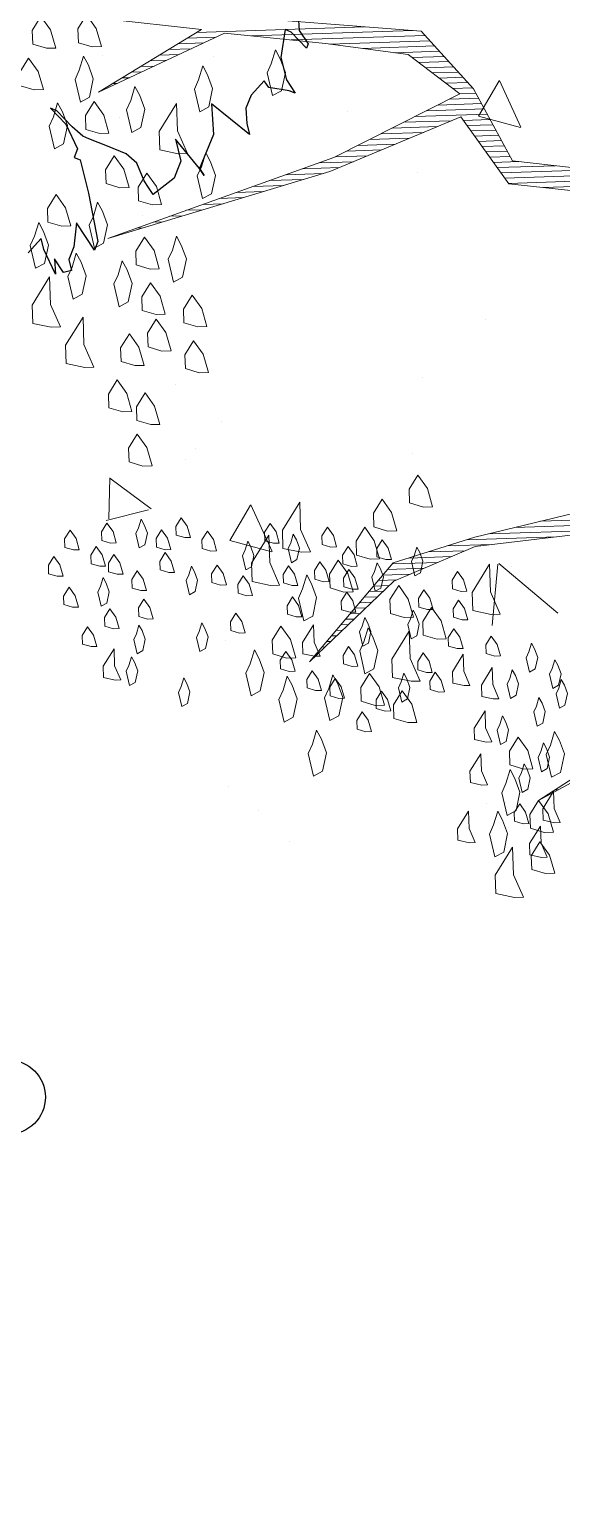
# Model space of a CAD drawing. Header units: millimetres. Extents: x 111 to 1506, y 14 to 566.
# Drawn here: x 243.521 to 244.21, y 188.426 to 190.313 of the extents above; entities that cross this region are included whole.
import ezdxf

# ---------------------------------------------------------------- set-up
doc = ezdxf.new("R2010")
doc.units = ezdxf.units.MM
doc.layers.add('ARBOLES', color=78, linetype='Continuous', lineweight=5)
doc.layers.add('G', color=254, linetype='Continuous', lineweight=5)
doc.layers.add('fer', color=8, linetype='Continuous')
doc.layers.add('FURN', color=253, linetype='Continuous')

# ---------------------------------------------------------------- blocks, each defined once
blk = doc.blocks.new('*X16')
at = {"color": 0}
for p, q in [((16.6062, 16.82), (16.9188, 16.82)), ((16.5531, 16.79), (16.5956, 16.79)), ((16.5708, 16.8), (16.6189, 16.8)), ((16.5885, 16.81), (16.6422, 16.81)), ((16.7083, 16.81), (17.0088, 16.81)), ((16.7816, 16.8), (17.0309, 16.8)), ((16.8532, 16.79), (17.0394, 16.79)), ((16.5178, 16.77), (16.5489, 16.77)), ((16.5355, 16.78), (16.5722, 16.78)), ((16.9132, 16.78), (17.0478, 16.78)), ((16.9732, 16.77), (17.0563, 16.77)), ((16.4647, 16.74), (16.4789, 16.74)), ((16.4824, 16.75), (16.5022, 16.75)), ((16.5001, 16.76), (16.5256, 16.76)), ((17.0054, 16.76), (17.0647, 16.76)), ((17.0177, 16.75), (17.0732, 16.75)), ((17.0299, 16.74), (17.0817, 16.74)), ((16.4293, 16.72), (16.4322, 16.72)), ((16.447, 16.73), (16.4556, 16.73)), ((17.0421, 16.73), (17.0901, 16.73)), ((17.0543, 16.72), (17.0986, 16.72)), ((17.0665, 16.71), (17.1071, 16.71)), ((17.0788, 16.7), (17.1155, 16.7)), ((17.091, 16.69), (17.1213, 16.69)), ((17.0288, 16.66), (17.1363, 16.66)), ((17.0504, 16.67), (17.1313, 16.67)), ((17.0719, 16.68), (17.1263, 16.68)), ((16.9642, 16.63), (17.0477, 16.63)), ((16.9858, 16.64), (17.0741, 16.64)), ((17.0073, 16.65), (17.1413, 16.65)), ((17.0964, 16.64), (17.1463, 16.64)), ((17.1031, 16.63), (17.1513, 16.63)), ((16.8996, 16.6), (16.9686, 16.6)), ((16.9211, 16.61), (16.995, 16.61)), ((16.9427, 16.62), (17.0214, 16.62)), ((17.1097, 16.62), (17.1563, 16.62)), ((17.1164, 16.61), (17.1613, 16.61)), ((17.1231, 16.6), (17.1663, 16.6)), ((16.8565, 16.58), (16.9159, 16.58)), ((16.8781, 16.59), (16.9423, 16.59)), ((17.1297, 16.59), (17.1713, 16.59)), ((17.1364, 16.58), (17.1763, 16.58)), ((16.764, 16.55), (16.8332, 16.55)), ((16.7953, 16.56), (16.8632, 16.56)), ((16.8265, 16.57), (16.8895, 16.57)), ((17.1431, 16.57), (17.1813, 16.57)), ((17.1497, 16.56), (17.1971, 16.56)), ((17.1564, 16.55), (17.2651, 16.55)), ((16.6703, 16.52), (16.7201, 16.52)), ((16.7015, 16.53), (16.7578, 16.53)), ((16.7328, 16.54), (16.7955, 16.54)), ((17.163, 16.54), (17.3331, 16.54)), ((17.1697, 16.53), (17.401, 16.53)), ((17.1764, 16.52), (17.469, 16.52)), ((16.6078, 16.5), (16.6447, 16.5)), ((16.639, 16.51), (16.6824, 16.51)), ((17.2412, 16.51), (17.7938, 16.51)), ((16.514, 16.47), (16.5317, 16.47)), ((16.5453, 16.48), (16.5693, 16.48)), ((16.5765, 16.49), (16.607, 16.49)), ((16.4515, 16.45), (16.4563, 16.45)), ((16.4828, 16.46), (16.494, 16.46)), ((17.1189, 15.87), (17.3117, 15.87)), ((17.1669, 15.88), (17.3397, 15.88)), ((17.2149, 15.89), (17.3677, 15.89)), ((17.0041, 15.84), (17.0729, 15.84)), ((17.0401, 15.85), (17.1235, 15.85)), ((17.0761, 15.86), (17.2435, 15.86)), ((16.9371, 15.82), (17.0215, 15.82)), ((16.9681, 15.83), (17.0472, 15.83)), ((16.91, 15.79), (16.9444, 15.79)), ((16.919, 15.8), (16.9701, 15.8)), ((16.9281, 15.81), (16.9958, 15.81)), ((16.8829, 15.76), (16.9077, 15.76)), ((16.8919, 15.77), (16.9189, 15.77)), ((16.9009, 15.78), (16.9301, 15.78)), ((16.8648, 15.74), (16.8853, 15.74)), ((16.8738, 15.75), (16.8965, 15.75)), ((16.8376, 15.71), (16.8518, 15.71)), ((16.8467, 15.72), (16.863, 15.72)), ((16.8557, 15.73), (16.8742, 15.73)), ((16.8105, 15.68), (16.8183, 15.68)), ((16.8195, 15.69), (16.8295, 15.69)), ((16.8286, 15.7), (16.8406, 15.7)), ((16.7833, 15.65), (16.7848, 15.65)), ((16.7924, 15.66), (16.7959, 15.66)), ((16.8014, 15.67), (16.8071, 15.67)), ((17.2087, 15.38), (17.2117, 15.38)), ((17.2254, 15.39), (17.2317, 15.39))]:
    blk.add_line(p, q, dxfattribs=at)
blk = doc.blocks.new('E1E')
at = {"layer": 'ARBOLES', "ltscale": 0.2}
for p, q in [((96.0598, 59.5667), (96.0598, 59.5667)), ((96.122, 59.5391), (96.122, 59.5391)), ((96.1796, 59.5223), (96.1796, 59.5223)), ((95.7699, 59.3841), (95.7699, 59.3841)), ((95.7975, 59.3971), (95.7975, 59.3971)), ((96.2691, 59.314), (96.2691, 59.314)), ((95.857, 59.2206), (95.857, 59.2206)), ((96.5118, 59.2106), (96.4571, 59.1706)), ((96.5318, 59.147), (96.5092, 59.2067)), ((96.3122, 59.1036), (96.2542, 59.1583)), ((96.3217, 59.1674), (96.2544, 59.159)), ((96.3128, 59.1041), (96.322, 59.1672)), ((96.5311, 59.1477), (96.4538, 59.1674)), ((95.9214, 59.0448), (95.8936, 59.1364)), ((95.92, 59.0432), (95.8063, 59.0804)), ((96.4334, 59.0761), (96.4334, 59.0761)), ((95.9008, 59.0394), (95.9008, 59.0394)), ((95.9924, 59.0443), (95.9924, 59.0443)), ((96.4248, 59.0542), (96.4248, 59.0542)), ((96.4042, 59.0005), (96.4042, 59.0005)), ((96.4916, 58.9742), (96.4916, 58.9742)), ((96.1089, 58.9342), (96.1089, 58.9342)), ((96.1395, 58.8197), (96.1395, 58.8197)), ((96.6386, 58.7496), (96.6386, 58.7496)), ((96.0816, 58.6988), (96.0816, 58.6988)), ((96.7277, 58.6218), (96.7277, 58.6218)), ((96.7897, 58.5418), (96.7897, 58.5418)), ((96.2657, 58.527), (96.2657, 58.527)), ((96.4032, 58.4799), (96.4032, 58.4799)), ((96.6289, 58.4788), (96.6289, 58.4788)), ((96.2114, 58.4099), (96.1441, 58.4015)), ((96.2025, 58.3466), (96.2117, 58.4097)), ((96.2019, 58.3461), (96.1439, 58.4008))]:
    blk.add_line(p, q, dxfattribs=at)
for points in [[(95.7024, 59.5158), (95.7313, 59.5209), (95.7429, 59.4949), (95.7343, 59.4442), (95.7169, 59.4833), (95.6894, 59.51)], [(95.6714, 59.463), (95.6938, 59.4652), (95.7025, 59.4457), (95.6981, 59.4204), (95.6764, 59.4341), (95.6584, 59.4572)], [(95.7748, 59.4233), (95.7755, 59.4392), (95.7545, 59.4688), (95.7444, 59.4565), (95.7495, 59.4276), (95.7647, 59.411), (95.7769, 59.4009)], [(95.7992, 59.463), (95.8172, 59.4662), (95.8245, 59.4499), (95.8191, 59.4183), (95.8082, 59.4427), (95.791, 59.4594)], [(96.0834, 59.4127), (96.0842, 59.4286), (96.0632, 59.4582), (96.0531, 59.4459), (96.0581, 59.417), (96.0733, 59.4004), (96.0856, 59.3903)], [(95.6867, 59.4421), (95.7048, 59.4453), (95.712, 59.4291), (95.7066, 59.3974), (95.6957, 59.4218), (95.6786, 59.4385)], [(96.3065, 59.4064), (96.307, 59.4164), (96.2939, 59.4349), (96.2876, 59.4272), (96.2907, 59.4091), (96.3002, 59.3988), (96.3079, 59.3924)], [(96.3942, 59.4065), (96.3946, 59.4164), (96.3815, 59.435), (96.3752, 59.4273), (96.3784, 59.4092), (96.3879, 59.3988), (96.3956, 59.3925)], [(96.4055, 59.4359), (96.4235, 59.439), (96.4308, 59.4228), (96.4254, 59.3912), (96.4145, 59.4155), (96.3973, 59.4323)], [(95.6974, 59.4045), (95.7198, 59.4066), (95.7285, 59.3871), (95.7242, 59.3618), (95.7025, 59.3755), (95.6844, 59.3987)], [(95.7328, 59.4042), (95.7468, 59.4056), (95.7522, 59.3934), (95.7495, 59.3776), (95.736, 59.3862), (95.7247, 59.4006)], [(96.4597, 59.4016), (96.4737, 59.4029), (96.4791, 59.3907), (96.4764, 59.3749), (96.4629, 59.3835), (96.4516, 59.398)], [(95.6881, 59.3843), (95.7062, 59.3875), (95.7134, 59.3712), (95.708, 59.3396), (95.6971, 59.364), (95.68, 59.3807)], [(95.7813, 59.3561), (95.782, 59.372), (95.761, 59.4016), (95.7509, 59.3893), (95.756, 59.3604), (95.7712, 59.3438), (95.7835, 59.3337)], [(96.1572, 59.352), (96.1579, 59.3679), (96.1369, 59.3975), (96.1268, 59.3852), (96.1319, 59.3563), (96.1471, 59.3397), (96.1594, 59.3296)], [(96.4019, 59.3564), (96.4024, 59.3663), (96.3892, 59.3848), (96.3829, 59.3771), (96.3861, 59.3591), (96.3956, 59.3487), (96.4033, 59.3424)], [(95.7654, 59.3311), (95.7658, 59.341), (95.7527, 59.3595), (95.7464, 59.3518), (95.7496, 59.3338), (95.7591, 59.3234), (95.7667, 59.3171)], [(95.815, 59.3727), (95.8331, 59.3758), (95.8404, 59.3596), (95.835, 59.328), (95.8241, 59.3523), (95.8069, 59.369)], [(96.0138, 59.3638), (96.0278, 59.3651), (96.0333, 59.3529), (96.0306, 59.3371), (96.017, 59.3457), (96.0057, 59.3601)], [(96.0922, 59.323), (96.0929, 59.3389), (96.0719, 59.3686), (96.0618, 59.3563), (96.0669, 59.3274), (96.0821, 59.3107), (96.0944, 59.3006)], [(96.2201, 59.3333), (96.2208, 59.3492), (96.1999, 59.3788), (96.1897, 59.3665), (96.1948, 59.3376), (96.21, 59.321), (96.2223, 59.3108)], [(96.438, 59.3627), (96.452, 59.3641), (96.4575, 59.3519), (96.4548, 59.3361), (96.4412, 59.3446), (96.4299, 59.3591)], [(96.1101, 59.3336), (96.1241, 59.3349), (96.1295, 59.3227), (96.1268, 59.3069), (96.1133, 59.3155), (96.1019, 59.3299)], [(96.3125, 59.3165), (96.3129, 59.3265), (96.2998, 59.345), (96.2935, 59.3373), (96.2967, 59.3192), (96.3062, 59.3089), (96.3138, 59.3025)], [(96.4815, 59.309), (96.4819, 59.3189), (96.4688, 59.3374), (96.4625, 59.3297), (96.4656, 59.3117), (96.4751, 59.3013), (96.4828, 59.295)], [(96.5094, 59.3555), (96.5234, 59.3569), (96.5289, 59.3447), (96.5262, 59.3289), (96.5126, 59.3375), (96.5013, 59.3519)], [(95.7394, 59.2751), (95.7402, 59.291), (95.7192, 59.3206), (95.7091, 59.3083), (95.7141, 59.2794), (95.7293, 59.2628), (95.7416, 59.2527)], [(95.7496, 59.2899), (95.75, 59.2999), (95.7369, 59.3184), (95.7306, 59.3107), (95.7338, 59.2926), (95.7433, 59.2823), (95.751, 59.2759)], [(95.764, 59.325), (95.7864, 59.3272), (95.7951, 59.3077), (95.7908, 59.2824), (95.7691, 59.2961), (95.751, 59.3192)], [(95.9584, 59.3258), (95.9809, 59.328), (95.9895, 59.3085), (95.9852, 59.2832), (95.9635, 59.2969), (95.9454, 59.3201)], [(95.998, 59.3226), (96.0121, 59.324), (96.0175, 59.3118), (96.0148, 59.296), (96.0012, 59.3046), (95.9899, 59.319)], [(96.0156, 59.3201), (96.038, 59.3223), (96.0467, 59.3028), (96.0423, 59.2775), (96.0206, 59.2912), (96.0025, 59.3143)], [(96.0721, 59.3313), (96.0861, 59.3326), (96.0916, 59.3205), (96.0889, 59.3046), (96.0753, 59.3132), (96.064, 59.3277)], [(96.1593, 59.3214), (96.1733, 59.3228), (96.1788, 59.3106), (96.1761, 59.2948), (96.1625, 59.3033), (96.1512, 59.3178)], [(96.3947, 59.3288), (96.4087, 59.3302), (96.4141, 59.318), (96.4114, 59.3022), (96.3979, 59.3107), (96.3866, 59.3252)], [(96.5497, 59.3199), (96.5637, 59.3212), (96.5691, 59.309), (96.5664, 59.2932), (96.5528, 59.3018), (96.5415, 59.3162)], [(95.8246, 59.2746), (95.825, 59.2846), (95.8119, 59.3031), (95.8056, 59.2954), (95.8088, 59.2773), (95.8183, 59.267), (95.826, 59.2606)], [(95.8341, 59.3081), (95.8521, 59.3112), (95.8594, 59.295), (95.854, 59.2634), (95.8431, 59.2878), (95.8259, 59.3045)], [(95.9918, 59.2711), (95.9922, 59.2811), (95.9791, 59.2996), (95.9728, 59.2919), (95.9759, 59.2738), (95.9854, 59.2635), (95.9931, 59.2571)], [(96.171, 59.3036), (96.1934, 59.3058), (96.2021, 59.2863), (96.1978, 59.261), (96.1761, 59.2747), (96.158, 59.2978)], [(96.2538, 59.2953), (96.2678, 59.2966), (96.2732, 59.2844), (96.2705, 59.2686), (96.2569, 59.2772), (96.2456, 59.2916)], [(96.4209, 59.2918), (96.4349, 59.2931), (96.4404, 59.2809), (96.4377, 59.2651), (96.4241, 59.2737), (96.4128, 59.2881)], [(95.978, 59.2644), (96.0069, 59.2695), (96.0185, 59.2435), (96.0099, 59.1929), (95.9925, 59.2319), (95.965, 59.2586)], [(96.0691, 59.2348), (96.0698, 59.2507), (96.0488, 59.2804), (96.0387, 59.2681), (96.0438, 59.2392), (96.059, 59.2225), (96.0713, 59.2124)], [(96.0717, 59.2775), (96.0857, 59.2789), (96.0912, 59.2667), (96.0885, 59.2509), (96.0749, 59.2594), (96.0636, 59.2739)], [(96.1318, 59.2848), (96.1499, 59.288), (96.1571, 59.2717), (96.1517, 59.2401), (96.1408, 59.2645), (96.1237, 59.2812)], [(96.3609, 59.2407), (96.3613, 59.2506), (96.3482, 59.2691), (96.3419, 59.2614), (96.3451, 59.2434), (96.3546, 59.233), (96.3622, 59.2267)], [(96.4643, 59.2819), (96.4783, 59.2832), (96.4837, 59.271), (96.481, 59.2552), (96.4675, 59.2638), (96.4562, 59.2782)], [(96.4941, 59.2805), (96.5081, 59.2819), (96.5136, 59.2697), (96.5109, 59.2539), (96.4973, 59.2625), (96.486, 59.2769)], [(96.5416, 59.2724), (96.5556, 59.2738), (96.561, 59.2616), (96.5583, 59.2458), (96.5447, 59.2544), (96.5334, 59.2688)], [(95.7826, 59.2267), (95.7831, 59.2367), (95.77, 59.2552), (95.7636, 59.2475), (95.7668, 59.2294), (95.7763, 59.219), (95.784, 59.2127)], [(95.849, 59.2417), (95.8671, 59.2448), (95.8743, 59.2286), (95.8689, 59.197), (95.8581, 59.2213), (95.8409, 59.2381)], [(95.9317, 59.2639), (95.9457, 59.2652), (95.9511, 59.253), (95.9484, 59.2372), (95.9349, 59.2458), (95.9236, 59.2602)], [(95.9606, 59.2427), (95.9746, 59.244), (95.98, 59.2318), (95.9773, 59.216), (95.9638, 59.2246), (95.9525, 59.239)], [(96.3911, 59.2493), (96.4051, 59.2506), (96.4106, 59.2385), (96.4079, 59.2226), (96.3943, 59.2312), (96.383, 59.2457)], [(95.8373, 59.2024), (95.8377, 59.2123), (95.8246, 59.2308), (95.8183, 59.2231), (95.8215, 59.2051), (95.831, 59.1947), (95.8387, 59.1884)], [(95.8987, 59.2394), (95.9168, 59.2426), (95.924, 59.2264), (95.9186, 59.1947), (95.9078, 59.2191), (95.8906, 59.2358)], [(96.0808, 59.2134), (96.0812, 59.2233), (96.0681, 59.2418), (96.0618, 59.2341), (96.065, 59.2161), (96.0745, 59.2057), (96.0822, 59.1994)], [(96.1884, 59.1944), (96.1891, 59.2103), (96.1681, 59.24), (96.158, 59.2277), (96.1631, 59.1988), (96.1783, 59.1821), (96.1906, 59.172)], [(96.1815, 59.2387), (96.1955, 59.2401), (96.201, 59.2279), (96.1983, 59.2121), (96.1847, 59.2207), (96.1734, 59.2351)], [(96.2651, 59.237), (96.2791, 59.2384), (96.2845, 59.2262), (96.2818, 59.2104), (96.2683, 59.2189), (96.257, 59.2334)], [(96.3089, 59.237), (96.3229, 59.2384), (96.3284, 59.2262), (96.3257, 59.2104), (96.3121, 59.219), (96.3008, 59.2334)], [(96.4607, 59.2023), (96.4612, 59.2123), (96.4481, 59.2308), (96.4418, 59.2231), (96.4449, 59.205), (96.4544, 59.1947), (96.4621, 59.1883)], [(96.4923, 59.2408), (96.5063, 59.2421), (96.5118, 59.2299), (96.5091, 59.2141), (96.4955, 59.2227), (96.4842, 59.2371)], [(95.761, 59.1879), (95.7614, 59.1978), (95.7483, 59.2163), (95.742, 59.2086), (95.7452, 59.1906), (95.7546, 59.1802), (95.7623, 59.1738)], [(96.0153, 59.1745), (96.0158, 59.1844), (96.0027, 59.2029), (95.9963, 59.1952), (95.9995, 59.1772), (96.009, 59.1668), (96.0167, 59.1605)], [(96.1061, 59.2003), (96.1201, 59.2017), (96.1255, 59.1895), (96.1228, 59.1736), (96.1093, 59.1822), (96.098, 59.1967)], [(96.2368, 59.2082), (96.2658, 59.2133), (96.2773, 59.1873), (96.2687, 59.1367), (96.2513, 59.1757), (96.2238, 59.2024)], [(96.2941, 59.172), (96.2945, 59.1819), (96.2814, 59.2004), (96.2751, 59.1927), (96.2783, 59.1747), (96.2877, 59.1643), (96.2954, 59.158)], [(96.4097, 59.2186), (96.4237, 59.2199), (96.4291, 59.2077), (96.4264, 59.1919), (96.4129, 59.2005), (96.4016, 59.215)], [(95.7818, 59.163), (95.7822, 59.173), (95.7691, 59.1915), (95.7628, 59.1838), (95.766, 59.1657), (95.7754, 59.1553), (95.7831, 59.149)], [(95.8251, 59.1531), (95.8256, 59.163), (95.8125, 59.1816), (95.8062, 59.1739), (95.8093, 59.1558), (95.8188, 59.1454), (95.8265, 59.1391)], [(95.8721, 59.1789), (95.8861, 59.1803), (95.8915, 59.1681), (95.8888, 59.1522), (95.8753, 59.1608), (95.864, 59.1753)], [(95.9304, 59.1902), (95.9444, 59.1916), (95.9498, 59.1794), (95.9471, 59.1636), (95.9336, 59.1722), (95.9222, 59.1866)], [(95.965, 59.1885), (95.9875, 59.1907), (95.9961, 59.1712), (95.9918, 59.1459), (95.9701, 59.1596), (95.952, 59.1827)], [(96.0251, 59.1763), (96.0475, 59.1784), (96.0562, 59.1589), (96.0518, 59.1336), (96.0301, 59.1473), (96.012, 59.1705)], [(96.127, 59.1749), (96.1494, 59.1771), (96.1581, 59.1575), (96.1538, 59.1322), (96.1321, 59.146), (96.114, 59.1691)], [(96.2055, 59.1958), (96.2195, 59.1972), (96.2249, 59.185), (96.2222, 59.1692), (96.2087, 59.1778), (96.1974, 59.1922)], [(96.3428, 59.1937), (96.3568, 59.195), (96.3623, 59.1828), (96.3596, 59.167), (96.346, 59.1756), (96.3347, 59.1901)], [(96.3885, 59.1896), (96.4025, 59.191), (96.4079, 59.1788), (96.4052, 59.163), (96.3916, 59.1716), (96.3803, 59.186)], [(95.9964, 59.1514), (96.0104, 59.1528), (96.0158, 59.1406), (96.0131, 59.1248), (95.9995, 59.1334), (95.9882, 59.1478)], [(96.0949, 59.1271), (96.0953, 59.137), (96.0822, 59.1555), (96.0759, 59.1479), (96.0791, 59.1298), (96.0885, 59.1194), (96.0962, 59.1131)], [(96.1165, 59.166), (96.1305, 59.1673), (96.136, 59.1551), (96.1333, 59.1393), (96.1197, 59.1479), (96.1084, 59.1623)], [(96.1626, 59.1719), (96.1766, 59.1732), (96.182, 59.161), (96.1793, 59.1452), (96.1658, 59.1538), (96.1545, 59.1682)], [(96.2326, 59.1349), (96.2331, 59.1448), (96.22, 59.1633), (96.2137, 59.1556), (96.2168, 59.1376), (96.2263, 59.1272), (96.234, 59.1209)], [(95.9403, 59.146), (95.9544, 59.1473), (95.9598, 59.1351), (95.9571, 59.1193), (95.9435, 59.1279), (95.9322, 59.1423)], [(96.131, 59.1334), (96.145, 59.1348), (96.1504, 59.1226), (96.1477, 59.1068), (96.1342, 59.1154), (96.1229, 59.1298)], [(96.2116, 59.1424), (96.2405, 59.1475), (96.2521, 59.1215), (96.2434, 59.0709), (96.2261, 59.1099), (96.1986, 59.1366)], [(96.257, 59.1457), (96.271, 59.1471), (96.2765, 59.1349), (96.2738, 59.1191), (96.2602, 59.1277), (96.2489, 59.1421)], [(95.9015, 59.1212), (95.9304, 59.1263), (95.942, 59.1003), (95.9333, 59.0497), (95.916, 59.0887), (95.8885, 59.1154)], [(96.047, 59.0814), (96.0475, 59.0914), (96.0343, 59.1099), (96.028, 59.1022), (96.0312, 59.0841), (96.0407, 59.0737), (96.0484, 59.0674)], [(96.1082, 59.112), (96.1306, 59.1142), (96.1393, 59.0946), (96.135, 59.0693), (96.1133, 59.0831), (96.0952, 59.1062)], [(96.1721, 59.1177), (96.1861, 59.119), (96.1916, 59.1068), (96.1889, 59.091), (96.1753, 59.0996), (96.164, 59.114)], [(96.4906, 59.1108), (96.5131, 59.113), (96.5217, 59.0935), (96.5174, 59.0682), (96.4957, 59.0819), (96.4776, 59.105)], [(95.9584, 59.1053), (95.9725, 59.1067), (95.9779, 59.0945), (95.9752, 59.0787), (95.9616, 59.0872), (95.9503, 59.1017)], [(96.0858, 59.1036), (96.0999, 59.105), (96.1053, 59.0928), (96.1026, 59.077), (96.089, 59.0855), (96.0777, 59.1)], [(96.0996, 59.0614), (96.122, 59.0635), (96.1307, 59.044), (96.1264, 59.0187), (96.1047, 59.0324), (96.0866, 59.0556)], [(96.5037, 59.0465), (96.5261, 59.0486), (96.5348, 59.0291), (96.5305, 59.0038), (96.5088, 59.0176), (96.4907, 59.0407)], [(96.5514, 59.0443), (96.5738, 59.0465), (96.5825, 59.027), (96.5782, 59.0017), (96.5565, 59.0154), (96.5384, 59.0385)], [(96.062, 59.0057), (96.0845, 59.0079), (96.0931, 58.9883), (96.0888, 58.963), (96.0671, 58.9768), (96.049, 58.9999)], [(96.6324, 59.0025), (96.6613, 59.0075), (96.6729, 58.9815), (96.6643, 58.9309), (96.6469, 58.9699), (96.6194, 58.9967)], [(96.5609, 58.9706), (96.5833, 58.9728), (96.592, 58.9533), (96.5876, 58.928), (96.5659, 58.9417), (96.5479, 58.9648)], [(96.704, 58.9642), (96.7329, 58.9693), (96.7445, 58.9433), (96.7359, 58.8926), (96.7185, 58.9317), (96.691, 58.9584)], [(96.464, 58.9431), (96.4864, 58.9452), (96.4951, 58.9257), (96.4908, 58.9004), (96.4691, 58.9141), (96.451, 58.9373)], [(96.5305, 58.9337), (96.5529, 58.9359), (96.5616, 58.9164), (96.5573, 58.8911), (96.5356, 58.9048), (96.5175, 58.9279)], [(96.7091, 58.8652), (96.7098, 58.8811), (96.6889, 58.9107), (96.6787, 58.8984), (96.6838, 58.8695), (96.699, 58.8529), (96.7113, 58.8428)], [(96.493, 58.878), (96.5154, 58.8802), (96.5241, 58.8607), (96.5198, 58.8354), (96.4981, 58.8491), (96.48, 58.8722)], [(96.5602, 58.8846), (96.5826, 58.8868), (96.5913, 58.8672), (96.587, 58.8419), (96.5653, 58.8557), (96.5472, 58.8788)], [(96.6383, 58.8492), (96.639, 58.8651), (96.618, 58.8947), (96.6079, 58.8824), (96.613, 58.8535), (96.6282, 58.8369), (96.6405, 58.8268)], [(96.7814, 58.8428), (96.7821, 58.8587), (96.7612, 58.8883), (96.7511, 58.876), (96.7561, 58.8471), (96.7713, 58.8305), (96.7836, 58.8204)], [(96.5747, 58.7819), (96.5754, 58.7978), (96.5545, 58.8275), (96.5443, 58.8152), (96.5494, 58.7863), (96.5646, 58.7696), (96.5769, 58.7595)], [(96.5957, 58.8224), (96.6181, 58.8246), (96.6268, 58.8051), (96.6224, 58.7798), (96.6007, 58.7935), (96.5827, 58.8166)], [(96.7085, 58.7791), (96.7092, 58.795), (96.6882, 58.8247), (96.6781, 58.8124), (96.6832, 58.7835), (96.6984, 58.7668), (96.7107, 58.7567)], [(96.7482, 58.8124), (96.7706, 58.8146), (96.7793, 58.7951), (96.775, 58.7698), (96.7533, 58.7835), (96.7352, 58.8066)], [(96.6297, 58.7285), (96.6521, 58.7307), (96.6608, 58.7111), (96.6565, 58.6858), (96.6348, 58.6996), (96.6167, 58.7227)], [(96.6868, 58.7227), (96.7092, 58.7249), (96.7179, 58.7054), (96.7136, 58.6801), (96.6919, 58.6938), (96.6738, 58.7169)], [(96.8242, 58.6592), (96.8249, 58.6751), (96.8039, 58.7047), (96.7938, 58.6924), (96.7989, 58.6635), (96.8141, 58.6469), (96.8264, 58.6368)], [(96.5813, 58.6446), (96.582, 58.6605), (96.5611, 58.6901), (96.551, 58.6778), (96.556, 58.6489), (96.5712, 58.6323), (96.5835, 58.6222)], [(96.7476, 58.6563), (96.77, 58.6585), (96.7787, 58.6389), (96.7744, 58.6136), (96.7527, 58.6274), (96.7346, 58.6505)], [(96.6225, 58.6396), (96.6515, 58.6446), (96.663, 58.6186), (96.6544, 58.568), (96.637, 58.607), (96.6095, 58.6338)], [(96.7223, 58.5905), (96.7231, 58.6064), (96.7021, 58.636), (96.692, 58.6237), (96.697, 58.5948), (96.7122, 58.5782), (96.7245, 58.5681)], [(96.8676, 58.6318), (96.89, 58.634), (96.8987, 58.6144), (96.8944, 58.5891), (96.8727, 58.6029), (96.8546, 58.626)], [(96.8142, 58.5768), (96.8149, 58.5927), (96.7939, 58.6223), (96.7838, 58.61), (96.7889, 58.5811), (96.804, 58.5645), (96.8163, 58.5544)], [(96.6364, 58.521), (96.6371, 58.5369), (96.6161, 58.5665), (96.606, 58.5542), (96.6111, 58.5253), (96.6263, 58.5087), (96.6385, 58.4986)], [(96.8742, 58.5645), (96.8966, 58.5667), (96.9053, 58.5472), (96.9009, 58.5219), (96.8792, 58.5356), (96.8612, 58.5588)], [(96.8091, 58.5356), (96.8315, 58.5378), (96.8402, 58.5183), (96.8359, 58.493), (96.8142, 58.5067), (96.7961, 58.5298)], [(96.541, 58.4552), (96.5417, 58.4711), (96.5207, 58.5007), (96.5106, 58.4884), (96.5157, 58.4595), (96.5309, 58.4429), (96.5432, 58.4328)]]:
    blk.add_lwpolyline(points, close=True, dxfattribs=at)
for points in [[(95.8415, 58.0658), (95.7481, 58.258), (95.9006, 58.3882), (96.1362, 58.4542), (96.2345, 58.3733), (96.3437, 58.3206), (96.6509, 58.4184)], [(96.807, 58.4879), (96.6617, 58.4466), (96.7737, 58.5977), (96.6263, 58.4386), (96.4745, 58.3944), (96.3488, 58.3618), (96.2512, 58.3884), (96.3956, 58.5541), (96.6745, 58.803), (96.3934, 58.5765), (96.2367, 58.421), (96.1282, 58.4896), (95.8861, 58.4207)], [(95.8286, 58.9173), (95.9702, 59.0193), (96.0728, 59.104), (96.1356, 59.2956), (96.0612, 59.13), (95.9644, 59.0324), (95.8141, 58.9498)], [(95.6765, 59.2938), (95.7242, 59.3618), (95.6736, 59.3003)]]:
    blk.add_lwpolyline(points, dxfattribs=at)
at = {"layer": 'ARBOLES', "ltscale": 0.2, "xscale": 0.8372139817761642, "yscale": 0.8372139817761642, "zscale": 0.8372139817761642, "rotation": 204.0028523145856}
blk.add_blockref('*X16', (103.6395, 76.9735), dxfattribs=at)
blk = doc.blocks.new('tr')
at = {"layer": 'fer', "color": 97}
for p, q in [((1378.9493, 206.6914), (1378.9612, 206.7087)), ((1378.9493, 206.6914), (1378.9612, 206.7087)), ((1378.9671, 206.7087), (1378.9552, 206.6827)), ((1378.9671, 206.7087), (1378.9552, 206.6827)), ((1378.9612, 206.7087), (1378.9671, 206.7087)), ((1378.9612, 206.7087), (1378.9671, 206.7087)), ((1379.0147, 206.7001), (1379.0266, 206.7174)), ((1379.0147, 206.7001), (1379.0266, 206.7174)), ((1379.0266, 206.7174), (1379.0266, 206.7087)), ((1379.0266, 206.7174), (1379.0266, 206.7087)), ((1379.0266, 206.7087), (1379.0326, 206.6827)), ((1379.0266, 206.7087), (1379.0326, 206.6827)), ((1378.9314, 206.6827), (1378.9493, 206.6914)), ((1378.9314, 206.6827), (1378.9493, 206.6914)), ((1378.9552, 206.6741), (1378.9909, 206.6827)), ((1378.9552, 206.6827), (1378.9552, 206.6741)), ((1378.9552, 206.6741), (1378.9909, 206.6827)), ((1378.9552, 206.6827), (1378.9552, 206.6741)), ((1378.9909, 206.6827), (1379.0147, 206.7001)), ((1378.9909, 206.6827), (1379.0147, 206.7001)), ((1379.0326, 206.6827), (1379.0266, 206.6741)), ((1379.0326, 206.6827), (1379.0266, 206.6741)), ((1379.0981, 206.6827), (1379.0802, 206.6221)), ((1379.0981, 206.6827), (1379.0802, 206.6221)), ((1379.0862, 206.6741), (1379.0981, 206.6827)), ((1379.0862, 206.6741), (1379.0981, 206.6827)), ((1379.0266, 206.6741), (1379.0505, 206.6654)), ((1379.0266, 206.6741), (1379.0505, 206.6654)), ((1379.0505, 206.6654), (1379.0683, 206.6654)), ((1379.0505, 206.6654), (1379.0683, 206.6654)), ((1379.0683, 206.6654), (1379.0862, 206.6741)), ((1379.0683, 206.6654), (1379.0862, 206.6741)), ((1379.1695, 206.6481), (1379.1635, 206.6394)), ((1379.1635, 206.6394), (1379.1695, 206.6481)), ((1379.1695, 206.6481), (1379.1635, 206.6394)), ((1379.1635, 206.6394), (1379.1695, 206.6481)), ((1379.0802, 206.6221), (1379.1159, 206.6394)), ((1379.0802, 206.6221), (1379.1159, 206.6394)), ((1379.1159, 206.6394), (1379.1635, 206.6394)), ((1379.1159, 206.6394), (1379.1635, 206.6394)), ((1379.1635, 206.6394), (1379.1397, 206.5961)), ((1379.1635, 206.6394), (1379.1397, 206.5961)), ((1379.1397, 206.5961), (1379.1635, 206.6134)), ((1379.1397, 206.5961), (1379.1635, 206.6134)), ((1379.1635, 206.6134), (1379.1754, 206.6134)), ((1379.1635, 206.6134), (1379.1754, 206.6134)), ((1379.1754, 206.6134), (1379.1873, 206.6134)), ((1379.1754, 206.6134), (1379.1873, 206.6134)), ((1379.1873, 206.6134), (1379.2171, 206.5961)), ((1379.1873, 206.6134), (1379.2171, 206.5961)), ((1379.2171, 206.5961), (1379.2111, 206.5874)), ((1379.2171, 206.5961), (1379.2111, 206.5874)), ((1379.2052, 206.5788), (1379.1873, 206.5614)), ((1379.2052, 206.5788), (1379.1873, 206.5614)), ((1379.2111, 206.5874), (1379.2052, 206.5788)), ((1379.2111, 206.5874), (1379.2052, 206.5788)), ((1379.1873, 206.5614), (1379.1814, 206.5441)), ((1379.1873, 206.5614), (1379.1814, 206.5441)), ((1379.2468, 206.5181), (1379.3004, 206.5528)), ((1379.2468, 206.5181), (1379.3004, 206.5528)), ((1379.3123, 206.5528), (1379.2885, 206.5181)), ((1379.3123, 206.5528), (1379.2885, 206.5181)), ((1379.3004, 206.5528), (1379.3123, 206.5528)), ((1379.3004, 206.5528), (1379.3123, 206.5528)), ((1379.3123, 206.5528), (1379.3123, 206.5528)), ((1379.3123, 206.5528), (1379.3123, 206.5528)), ((1379.1814, 206.5441), (1379.1814, 206.5181)), ((1379.1814, 206.5441), (1379.1814, 206.5181)), ((1379.3361, 206.5268), (1379.348, 206.5354)), ((1379.3361, 206.5268), (1379.348, 206.5354)), ((1379.348, 206.5354), (1379.354, 206.5268)), ((1379.348, 206.5354), (1379.354, 206.5268)), ((1379.1814, 206.5181), (1379.1814, 206.4921)), ((1379.1814, 206.5181), (1379.1814, 206.4921)), ((1379.2111, 206.4921), (1379.2468, 206.5181)), ((1379.2111, 206.4921), (1379.2468, 206.5181)), ((1379.2468, 206.5181), (1379.2468, 206.5181)), ((1379.2468, 206.5181), (1379.2468, 206.5181)), ((1379.2885, 206.5181), (1379.3182, 206.5268)), ((1379.2885, 206.5181), (1379.3182, 206.5268)), ((1379.2885, 206.5181), (1379.2885, 206.5181)), ((1379.2885, 206.5181), (1379.2885, 206.5181)), ((1379.3182, 206.5268), (1379.3361, 206.5268)), ((1379.3182, 206.5268), (1379.3361, 206.5268)), ((1379.3599, 206.5181), (1379.3361, 206.4921)), ((1379.3599, 206.5181), (1379.3361, 206.4921)), ((1379.354, 206.5268), (1379.3421, 206.5094)), ((1379.354, 206.5268), (1379.3421, 206.5094)), ((1379.3421, 206.5094), (1379.3599, 206.5181)), ((1379.3421, 206.5094), (1379.3599, 206.5181)), ((1379.1754, 206.4574), (1379.1992, 206.4834)), ((1379.1814, 206.4834), (1379.1754, 206.4661)), ((1379.1754, 206.4574), (1379.1992, 206.4834)), ((1379.1814, 206.4834), (1379.1754, 206.4661)), ((1379.1814, 206.4921), (1379.1814, 206.4834)), ((1379.1814, 206.4921), (1379.1814, 206.4834)), ((1379.1992, 206.4834), (1379.2111, 206.4834)), ((1379.1992, 206.4834), (1379.2111, 206.4834)), ((1379.2111, 206.4834), (1379.2111, 206.4921)), ((1379.2111, 206.4834), (1379.2111, 206.4921)), ((1379.3361, 206.4921), (1379.3242, 206.4834)), ((1379.3361, 206.4921), (1379.3242, 206.4834)), ((1379.3242, 206.4834), (1379.348, 206.4748)), ((1379.3242, 206.4834), (1379.348, 206.4748)), ((1379.1754, 206.4661), (1379.1635, 206.4401)), ((1379.1754, 206.4661), (1379.1635, 206.4401)), ((1379.1635, 206.4314), (1379.1754, 206.4574)), ((1379.1635, 206.4314), (1379.1754, 206.4574)), ((1379.1754, 206.4661), (1379.1754, 206.4661)), ((1379.1754, 206.4661), (1379.1754, 206.4661)), ((1379.1635, 206.4401), (1379.1635, 206.4314)), ((1379.1635, 206.4401), (1379.1635, 206.4314))]:
    blk.add_line(p, q, dxfattribs=at)
blk = doc.blocks.new('PLANT')
blk.add_circle((-0.2396, 1.1316), 0.0481)

msp = doc.modelspace()

# ---------------------------------------------------------------- hatches: boundary and pattern name
at = {"layer": 'G', "lineweight": 100, "ltscale": 1000}
h = msp.add_hatch(dxfattribs=at)
h.set_pattern_fill('AR-HBONE', color=256, scale=0.046, angle=-22.08523, style=0)
h.set_pattern_definition([(22.914772, (777.23143, 1670.63463), (0.097837146, 0.241122153), [0.552, -0.184]), (112.914772, (777.40091, 1670.70627), (0.097837146, 0.241122153), [0.552, -0.184])])
edge = h.paths.add_edge_path()
edge.add_line((221.74739, 201.07699), (222.24177, 203.56684))
edge.add_line((222.24177, 203.56684), (283.25265, 176.18215))
edge.add_line((283.25265, 176.18215), (282.61554, 174.27589))
edge.add_line((282.61554, 174.27589), (222.04443, 201.46319))

# ---------------------------------------------------------------- block references
at = {"lineweight": 100, "rotation": 247.9147716791316}
msp.add_blockref('tr', (570.80916, 1545.79429), dxfattribs=at)
at = {"layer": 'ARBOLES', "color": 0, "xscale": 0.8310831642732954, "yscale": 0.8310831642732954, "zscale": 0.8310831642732954, "rotation": 157.9147716791316}
msp.add_blockref('E1E', (336.44626, 205.11838), dxfattribs=at)
at = {"layer": 'FURN', "rotation": 247.9147716791316}
msp.add_blockref('PLANT', (242.35489, 189.13491), dxfattribs=at)

doc.saveas('drawing.dxf')
